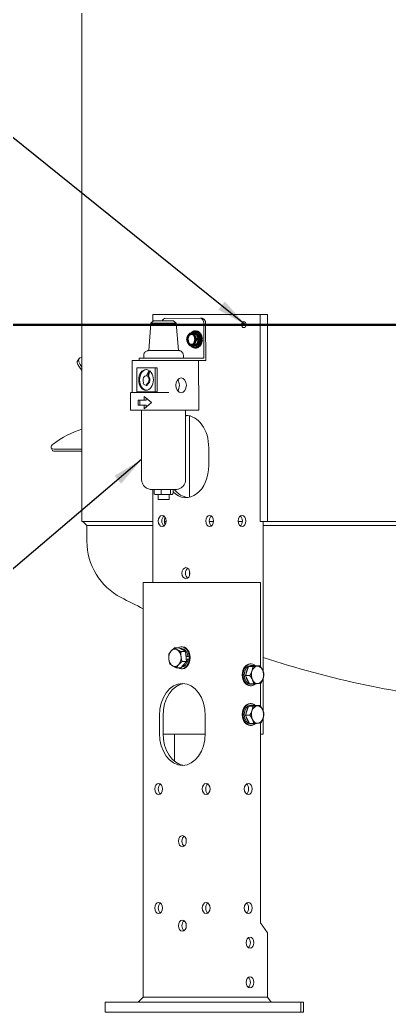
# Model space of a CAD drawing. Header units: inches. Extents: x 20 to 536, y 8 to 344.
# Drawn here: x 233 to 251.6, y 44.2 to 94.2 of the extents above; entities that cross this region are included whole.
import ezdxf

# ---------------------------------------------------------------- set-up
doc = ezdxf.new("R2010")
doc.units = ezdxf.units.IN
doc.header["$LTSCALE"] = 16
doc.header["$MEASUREMENT"] = 0
doc.linetypes.add('DOUBLE_DASH_CHAIN', pattern=[1.2403, 0.6614, -0.0827, 0.1654, -0.0827, 0.1654, -0.0827])
for name, color, linetype, lineweight in [('Section Line', 7, 'DOUBLE_DASH_CHAIN', 50), ('Symbol (ANSI)', 7, 'Continuous', 25), ('Visible (ANSI)', 7, 'Continuous', 50)]:
    doc.layers.add(name, color=color, linetype=linetype, lineweight=lineweight)
doc.styles.add('MEMCOR Medium', font='arial.ttf')
doc.styles.add('Standard D-E', font='arial.ttf')
doc.dimstyles.new('Default (ANSI)$7', dxfattribs={"dimscale": 16, "dimtxt": 0.15, "dimasz": 0.098425, "dimexe": 0.125, "dimexo": 0.0625, "dimgap": 0.031496, "dimtad": 0, "dimtih": 1, "dimtoh": 1, "dimdec": 4, "dimrnd": 1e-08, "dimzin": 3, "dimdsep": 46, "dimlunit": 5, "dimtxsty": 'MEMCOR Medium', "dimcen": 0.09, "dimdle": 0.393701, "dimclrd": 256, "dimclre": 256, "dimclrt": 256, "dimadec": 0, "dimazin": 1, "dimtfac": 0.8, "dimtofl": 0, "dimtmove": 0, "dimatfit": 3, "dimfxl": 1, "dimfrac": 1, "dimtolj": 1, "dimtzin": 4, "dimlwd": -1, "dimlwe": -1, "dimarcsym": 0})
doc.dimstyles.new('in [mm] D-E NeptuneBenson$7', dxfattribs={"dimscale": 16, "dimtxt": 0.15, "dimasz": 0.098425, "dimexe": 0.125, "dimexo": 0.063, "dimgap": 0.031496, "dimtad": 0, "dimtih": 1, "dimtoh": 1, "dimdec": 4, "dimrnd": 1e-08, "dimzin": 3, "dimdsep": 46, "dimlunit": 5, "dimtxsty": 'Standard D-E', "dimcen": 0.09, "dimdle": 0.393701, "dimclrd": 256, "dimclre": 256, "dimclrt": 256, "dimadec": 1, "dimazin": 1, "dimtfac": 1, "dimtofl": 0, "dimtmove": 0, "dimatfit": 3, "dimfxl": 1, "dimfrac": 1, "dimtolj": 1, "dimtzin": 4, "dimlwd": -1, "dimlwe": -1, "dimarcsym": 0})

# ---------------------------------------------------------------- blocks, each defined once
blk = doc.blocks.new('2dTransSection0')
at = {"layer": 'Section Line', "linetype": 'DOUBLE_DASH_CHAIN', "ltscale": 0.544024}
blk.add_line((14.4706, 4.9287), (18.2002, 4.9287), dxfattribs=at)
at = {"layer": 'Section Line', "linetype": 'Continuous'}
blk.add_line((14.4706, 4.9287), (14.8264, 4.9287), dxfattribs=at)

msp = doc.modelspace()

# ---------------------------------------------------------------- linework, layer by layer
at = {"layer": 'Visible (ANSI)', "linetype": 'Continuous', "lineweight": 18}
for p, q in [((236.11843, 68.95079), (236.11843, 95.45079)), ((239.73002, 79.06071), (239.59469, 78.93608)), ((239.69774, 79.37279), (239.89983, 79.37279)), ((239.69774, 79.37279), (239.69774, 79.03098)), ((239.89983, 79.37279), (242.81311, 79.37279)), ((242.08612, 79.18665), (240.31835, 79.18518)), ((240.73002, 79.06113), (240.86545, 78.93661)), ((242.17461, 79.18665), (242.08622, 79.18665)), ((242.81311, 79.37279), (243.78892, 79.37279)), ((243.78892, 79.37279), (245.09939, 79.37279)), ((245.47265, 79.37279), (245.09939, 79.37279)), ((245.09939, 68.95079), (245.09939, 79.37279)), ((245.47265, 68.95079), (245.47265, 79.37279)), ((239.59469, 78.93608), (239.48064, 77.56062)), ((240.86545, 78.93661), (240.98064, 77.56124)), ((242.263, 78.9368), (242.26373, 77.1868)), ((242.35217, 77.0618), (242.35139, 78.9368)), ((235.96964, 77.15454), (235.90464, 77.06262)), ((238.6557, 75.44015), (238.65502, 77.06023)), ((238.72825, 77.06033), (239.43535, 77.06092)), ((238.99596, 77.18529), (238.99601, 77.06055)), ((239.2308, 77.18573), (239.23074, 77.3105)), ((239.43535, 77.06092), (240.14246, 77.06151)), ((240.79359, 77.06165), (240.49601, 77.06165)), ((240.79359, 77.06165), (241.99861, 77.06165)), ((241.2308, 77.18677), (241.23074, 77.31133)), ((242.26373, 77.1868), (241.55662, 77.1868)), ((241.55667, 77.0618), (242.35217, 77.0618)), ((242.35217, 77.0618), (241.99861, 77.06151)), ((241.99861, 77.06165), (241.99965, 74.56165)), ((235.95933, 76.77394), (236.11843, 76.54894)), ((236.11843, 76.73279), (236.02433, 76.86587)), ((239.81137, 76.68511), (238.88287, 76.68434)), ((238.88287, 76.68434), (238.88337, 75.48254)), ((239.81137, 76.68511), (239.89976, 76.68511)), ((239.81187, 75.48331), (239.81137, 76.68511)), ((239.90026, 75.48331), (239.89976, 76.68511)), ((239.3781, 76.29655), (239.34737, 76.29655)), ((239.37634, 76.29257), (239.47035, 76.50441)), ((239.47035, 76.50441), (239.43111, 76.26053)), ((239.47531, 76.26053), (239.43111, 76.26053)), ((239.51455, 76.50441), (239.47035, 76.50441)), ((239.51455, 76.50441), (239.47531, 76.26053)), ((239.1977, 75.89006), (239.22705, 75.95618)), ((239.35656, 75.79716), (239.1977, 75.89006)), ((239.36881, 75.87327), (239.35656, 75.79716)), ((239.40075, 75.79716), (239.35656, 75.79716)), ((239.413, 75.87327), (239.36881, 75.87327)), ((239.413, 75.87327), (239.40075, 75.79716)), ((238.56731, 75.44003), (238.56767, 74.56023)), ((240.05475, 75.44131), (238.64053, 75.44014)), ((238.88337, 75.48254), (239.81187, 75.48331)), ((238.88337, 75.48254), (238.97176, 75.48254)), ((238.94294, 75.05517), (239.25878, 75.05543)), ((238.94304, 74.816), (238.94294, 75.05517)), ((238.94294, 75.05517), (239.03132, 75.05517)), ((238.97176, 75.48254), (239.90026, 75.48331)), ((239.34717, 75.05543), (239.03132, 75.05517)), ((239.03132, 75.05517), (239.03142, 74.81607)), ((239.25878, 75.05543), (239.25871, 75.24324)), ((239.25871, 75.24324), (239.61775, 74.93614)), ((239.25878, 75.05543), (239.34717, 75.05543)), ((239.34713, 75.16761), (239.34717, 75.05543)), ((239.81187, 75.48331), (239.90026, 75.48331)), ((240.49669, 75.44146), (240.4083, 75.44146)), ((238.6409, 74.56033), (240.05511, 74.56151)), ((239.12411, 74.56018), (238.6409, 74.56018)), ((239.25888, 74.81626), (238.94304, 74.816)), ((239.12411, 74.56046), (239.12557, 71.06046)), ((239.25896, 74.62845), (239.25888, 74.81626)), ((239.25888, 74.81626), (239.34727, 74.81626)), ((239.61775, 74.93614), (239.25896, 74.62845)), ((239.34727, 74.81626), (239.34732, 74.70422)), ((240.40866, 74.56165), (241.99965, 74.56165)), ((241.33966, 74.56138), (241.34112, 71.06138)), ((241.99965, 74.56165), (241.33967, 74.5611)), ((241.54461, 74.27093), (241.54461, 70.17465)), ((234.6122, 72.55241), (234.56309, 72.66232)), ((236.11843, 72.60001), (234.72035, 72.60001)), ((242.50906, 72.66279), (242.50906, 71.78279)), ((234.76945, 72.49011), (236.11843, 72.49011)), ((239.69774, 70.56058), (239.69774, 65.86879)), ((239.75839, 70.56077), (240.10623, 70.56106)), ((239.75839, 70.56077), (239.75847, 70.37327)), ((240.10623, 70.56106), (240.58139, 70.56121)), ((240.10623, 70.56106), (240.10631, 70.37356)), ((240.58139, 70.56121), (240.58147, 70.37371)), ((240.58139, 70.56121), (240.70871, 70.56106)), ((240.70871, 70.56106), (240.70879, 70.37356)), ((239.93676, 70.31067), (239.82809, 70.3108)), ((239.95241, 70.31068), (239.93682, 70.31067)), ((239.95241, 70.3108), (239.95251, 70.0608)), ((240.51491, 70.31104), (240.51501, 70.06104)), ((240.63915, 70.31104), (240.51491, 70.31094)), ((236.11843, 68.95079), (239.69774, 68.95079)), ((236.36814, 68.75079), (236.16814, 68.95079)), ((236.36814, 68.75079), (236.36814, 67.95079)), ((239.69774, 68.75079), (236.36814, 68.75079)), ((240.27521, 68.95079), (240.35743, 68.95079)), ((242.5323, 68.95079), (242.75028, 68.95079)), ((242.67356, 68.75079), (242.60902, 68.75079)), ((243.98752, 68.95079), (244.2055, 68.95079)), ((244.12878, 68.75079), (244.06424, 68.75079)), ((245.47265, 68.95079), (245.09939, 68.95079)), ((245.25692, 68.95079), (245.25692, 61.37482)), ((275.47936, 68.75079), (245.25692, 68.75079)), ((245.47265, 68.95079), (275.26363, 68.95079)), ((241.54461, 66.42903), (241.54461, 66.25455)), ((239.20863, 65.86879), (239.41072, 65.86879)), ((239.20863, 65.86879), (239.20863, 44.96879)), ((239.41072, 65.86879), (242.94867, 65.86879)), ((242.94867, 65.86879), (243.92448, 65.86879)), ((243.92448, 65.86879), (245.11716, 65.86879)), ((245.11716, 65.86879), (245.11716, 61.63581)), ((240.99666, 62.57898), (240.78122, 62.57898)), ((240.99666, 62.57898), (241.32801, 62.39025)), ((241.13515, 62.55014), (241.04729, 62.55014)), ((241.1797, 62.62997), (241.13515, 62.62997)), ((241.32801, 62.39025), (241.11258, 62.39025)), ((241.32801, 62.39025), (241.37812, 61.89007)), ((241.3766, 62.14659), (241.35242, 62.14659)), ((241.46498, 62.14659), (241.3766, 62.14659)), ((241.09687, 61.5786), (240.88144, 61.5786)), ((241.37812, 61.89007), (241.09687, 61.5786)), ((241.13515, 61.60744), (241.12291, 61.60744)), ((241.1797, 61.52761), (241.13515, 61.52761)), ((241.37812, 61.89007), (241.16268, 61.89007)), ((241.36601, 62.01099), (241.3766, 62.01099)), ((241.46498, 62.01099), (241.3766, 62.01099)), ((244.36388, 61.17937), (244.51781, 61.63525)), ((244.51781, 61.63525), (244.87394, 61.67467)), ((244.51781, 61.63525), (244.73325, 61.63525)), ((244.63162, 61.76997), (244.58708, 61.76997)), ((244.63162, 61.69014), (244.72001, 61.69014)), ((244.87394, 61.67467), (245.08937, 61.67467)), ((244.56609, 60.76292), (244.36388, 61.17937)), ((244.36388, 61.17937), (244.57932, 61.17937)), ((245.25692, 61.0775), (245.25692, 59.37482)), ((244.56609, 60.76292), (244.78152, 60.76292)), ((244.63162, 60.66761), (244.58708, 60.66761)), ((244.63162, 60.74744), (244.72001, 60.74744)), ((245.11716, 60.79922), (245.11716, 59.63581)), ((244.36388, 59.17937), (244.51781, 59.63525)), ((244.51781, 59.63525), (244.87394, 59.67467)), ((244.51781, 59.63525), (244.73325, 59.63525)), ((244.63162, 59.76997), (244.58708, 59.76997)), ((244.63162, 59.69014), (244.72001, 59.69014)), ((244.87394, 59.67467), (245.08937, 59.67467)), ((240.02711, 58.27879), (240.02711, 59.15879)), ((240.20389, 59.15879), (240.20389, 58.27879)), ((242.33228, 59.15879), (242.33228, 58.27879)), ((244.56609, 58.76292), (244.36388, 59.17937)), ((244.36388, 59.17937), (244.57932, 59.17937)), ((245.25692, 59.0775), (245.25692, 58.22279)), ((244.56609, 58.76292), (244.78152, 58.76292)), ((244.63162, 58.66761), (244.58708, 58.66761)), ((244.63162, 58.74744), (244.72001, 58.74744)), ((245.11716, 58.79922), (245.11716, 48.71879)), ((242.3316, 58.22279), (240.20457, 58.22279)), ((240.78018, 56.86717), (240.78018, 58.22279)), ((245.25692, 58.22279), (245.11716, 58.22279)), ((245.11716, 48.71879), (245.47071, 48.21879)), ((245.47071, 48.21879), (245.47071, 44.96879)), ((237.27935, 44.71879), (237.57225, 44.71879)), ((237.27935, 44.71879), (237.27935, 44.21879)), ((243.31395, 44.71879), (237.57225, 44.71879)), ((239.20863, 44.96879), (238.95863, 44.71879)), ((239.20863, 44.96879), (239.41072, 44.96879)), ((239.41072, 44.96879), (242.94867, 44.96879)), ((242.94867, 44.96879), (243.92448, 44.96879)), ((243.31395, 44.71879), (244.72817, 44.71879)), ((243.92448, 44.96879), (245.47071, 44.96879)), ((246.84949, 44.71879), (244.72817, 44.71879)), ((245.64749, 44.71879), (245.47071, 44.96879)), ((246.84949, 44.71879), (247.14238, 44.71879)), ((247.14238, 44.71879), (247.28621, 44.71879)), ((247.14238, 44.71879), (247.14238, 44.21879)), ((247.28621, 44.71879), (247.28621, 44.21879)), ((237.57225, 44.21879), (237.27935, 44.21879)), ((243.31395, 44.21879), (237.57225, 44.21879)), ((244.72817, 44.21879), (243.31395, 44.21879)), ((246.84949, 44.21879), (244.72817, 44.21879)), ((247.14238, 44.21879), (246.84949, 44.21879)), ((247.28621, 44.21879), (247.14238, 44.21879))]:
    msp.add_line(p, q, dxfattribs=at)
at = {"layer": 'Visible (ANSI)'}
for p, q in [((241.80902, 78.52997), (241.86559, 78.52997)), ((241.89889, 78.41058), (241.76249, 78.41058)), ((242.02063, 78.13556), (241.88423, 78.13556)), ((241.89889, 78.41058), (241.95976, 78.27307)), ((241.95976, 78.27307), (242.02063, 78.13556)), ((242.02063, 78.13556), (241.96686, 77.99225)), ((241.68379, 77.83735), (241.54739, 77.83735)), ((241.79844, 77.84315), (241.68379, 77.83735)), ((241.91308, 77.84894), (241.77668, 77.84894)), ((241.79489, 77.84297), (241.80902, 77.84297)), ((241.91308, 77.84894), (241.79844, 77.84315)), ((241.80902, 77.71797), (241.86559, 77.71797)), ((241.96686, 77.99225), (241.91308, 77.84894))]:
    msp.add_line(p, q, dxfattribs=at)
at = {"layer": 'Visible (ANSI)', "linetype": 'Continuous', "lineweight": 18}
for centre, radius, start, end in [((239.55814, 67.94633), 3.19, 179.919853, 242.534488), ((260.36814, 107.98079), 48.31, 242.534488, 244.024009), ((260.36814, 107.98079), 48.31, 251.772129, 264.35874)]:
    msp.add_arc(centre, radius, start, end, dxfattribs=at)
for centre, major_axis, ratio, start_param, end_param in [((240.23002, 79.06092), (0.5, 0.00021), 0.00041595, 0.00045205, 3.14114061), ((240.31846, 78.93518), (0, 0.25), 0.70710678, 0.00058824, 1.04296717), ((242.08622, 78.93665), (0, 0.25), 0.70710678, 4.71297722, 6.28377354), ((242.17461, 78.93665), (0, 0.25), 0.70710678, 4.71297722, 6.28318531), ((240.23007, 78.93635), (-0.63538, -0.00026), 0.00041595, 3.14162732, 6.28315065), ((244.09797, 78.87279), (0, 0.155), 0.70710678, 4.07971898, 5.34505898), ((236.31289, 76.77394), (-0.40825, 0.28868), 0.5, 0, 0.95531662), ((236.37789, 76.86587), (-0.40825, 0.28868), 0.5, 5.69470142, 7.23850193), ((238.90502, 77.06033), (-0.25, -0.0001), 0.00041595, 5.49778706, 6.28318531), ((240.49596, 77.18592), (-1.5, -0.00062), 0.00041595, 3.92699013, 6.28318441), ((240.31924, 77.06151), (-0.25, -0.0001), 0.00041595, 3.92699013, 5.49778646), ((240.49601, 77.06092), (1.5, 0.00062), 0.00041595, 0.78539808, 1.37108362), ((239.39157, 76.08382), (0, 0.52038), 0.70710678, 0.06008809, 3.08150456), ((239.34737, 76.08382), (0, 0.21272), 0.70710678, 6.08941196, 8.49757161), ((239.34737, 76.08382), (0, -0.21272), 0.70710678, 0.14298465, 2.55114431), ((239.39157, 76.08382), (0, -0.21272), 0.70710678, 0.14298465, 2.55114431), ((240.7617, 75.81136), (-0.00031, 0.375), 0.70710666, 3.87132062, 5.55345734), ((238.81731, 75.44014), (-0.25, -0.0001), 0.00041595, 5.49778706, 6.28318531), ((240.23152, 75.44131), (-0.25, -0.0001), 0.00041595, 3.92699013, 5.49778646), ((238.81767, 74.56033), (-0.25, -0.0001), 0.00041595, 5.49778706, 7.06858338), ((240.23189, 74.56092), (-1.10778, -0.00046), 0.00041595, 3.14159264, 6.28318529), ((240.23189, 74.56151), (0.25, 0.0001), 0.00041595, 0.78539867, 2.356195), ((241.35647, 72.66279), (0, 1.63), 0.70710678, 4.71238898, 6.29767249), ((241.53325, 72.66279), (0, 1.63), 0.70710678, 0.07676248, 0.16865098), ((237.1506, 66.36962), (0, 7.37), 0.70710678, 0.19937902, 0.49564116), ((241.35647, 71.78279), (0, -1.63), 0.70710678, 5.68642887, 7.85398163), ((241.53325, 71.78279), (0, -1.63), 0.70710678, 5.55977333, 6.20642283), ((239.82818, 70.37329), (0.06971, -0.00001), 0.89657536, 3.14210208, 4.71289841), ((240.23366, 70.31092), (-0.28125, -0.00012), 0.00041595, 3.14159259, 6.28318525), ((240.12499, 70.37354), (0.00004, -0.0625), 0.29885835, 4.71187955, 6.28267588), ((240.53044, 70.37367), (-0.00003, -0.0625), 0.81649644, 0.00101885, 1.57181518), ((240.63908, 70.37354), (-0.06971, 0.00001), 0.89657536, 1.57130575, 3.14210208), ((240.33683, 68.97279), (0, -0.28), 0.70710678, 3.60436277, 5.82041519), ((240.47259, 68.97279), (0, 0.28), 0.70710678, 0.90964484, 2.23194781), ((242.72968, 68.97279), (0, -0.28), 0.70710678, 3.60436277, 5.82041519), ((244.00812, 68.97279), (0, 0.28), 0.70710678, 3.60436277, 5.82041519), ((241.53325, 66.34179), (0, -0.28), 0.70710678, 3.60436277, 5.82041519), ((240.8037, 62.07879), (0, 0.4375), 0.70710678, 5.90031687, 6.94751442), ((241.13515, 62.07879), (0, 0.55118), 0.70710678, 2.70804813, 6.71672983), ((241.04677, 62.07879), (0, 0.47135), 0.70710678, 5.51902012, 6.28161362), ((241.13515, 62.07879), (0, 0.47135), 0.70710678, 4.8567332, 6.28318531), ((241.1797, 62.07879), (0, 0.55118), 0.70710678, 3.14159265, 6.28318531), ((240.8037, 62.07879), (0, -0.4375), 0.70710678, 3.80592177, 4.85311932), ((240.8037, 62.07879), (0, -0.4375), 0.70710678, 4.85311932, 5.90031687), ((240.8037, 62.07879), (0, 0.4375), 0.70710678, 4.85311932, 5.90031687), ((240.8037, 62.07879), (0, 0.4375), 0.70710678, 3.80592177, 4.85311932), ((241.04677, 62.07879), (0, -0.47135), 0.70710678, 1.71514054, 2.09282341), ((240.8037, 62.07879), (0, -0.4375), 0.70710678, 5.90031687, 6.94751442), ((241.13515, 62.07879), (0, -0.47135), 0.70710678, 0, 1.42645211), ((241.04677, 62.07879), (0, -0.47135), 0.70710678, 0.28303237, 1.04562586), ((241.04677, 62.07879), (0, -0.47135), 0.70710678, 1.33022992, 1.42645211), ((244.58708, 61.21879), (0, 0.55118), 0.70710678, 0, 3.14159265), ((244.63162, 61.21879), (0, 0.55118), 0.70710678, 5.67888142, 10.04307128), ((244.63162, 61.21879), (0, 0.47135), 0.70710678, 0, 3.14159265), ((244.72001, 61.21879), (0, 0.47135), 0.70710678, 0.74400794, 1.50660144), ((244.72001, 61.21879), (0, 0.47135), 0.70710678, 5.9799957, 6.7425892), ((244.96308, 61.21879), (0, 0.4375), 0.70710678, 0.07810714, 1.12530469), ((244.96308, 61.21879), (0, 0.4375), 0.70710678, 5.3140949, 6.36129245), ((244.72001, 61.21879), (0, 0.47135), 0.70710678, 1.79120549, 2.55379899), ((244.96308, 61.21879), (0, -0.4375), 0.70710678, 4.26689734, 5.3140949), ((244.96308, 61.21879), (0, -0.4375), 0.70710678, 0.07810714, 1.12530469), ((244.96308, 61.21879), (0, 0.4375), 0.70710678, 4.26689734, 5.3140949), ((241.1797, 59.15879), (0, 1.63), 0.70710678, 4.71238898, 7.85398163), ((241.35647, 59.15879), (0, 1.63), 0.70710678, 0.07676248, 1.57079633), ((244.72001, 61.21879), (0, -0.47135), 0.70710678, 6.0262253, 6.56098684), ((244.96308, 61.21879), (0, -0.4375), 0.70710678, 5.3140949, 6.36129245), ((244.58708, 59.21879), (0, 0.55118), 0.70710678, 0, 3.14159265), ((244.63162, 59.21879), (0, 0.55118), 0.70710678, 5.67888142, 10.04307128), ((244.63162, 59.21879), (0, 0.47135), 0.70710678, 0, 3.14159265), ((244.72001, 59.21879), (0, 0.47135), 0.70710678, 0.74400794, 1.50660144), ((244.72001, 59.21879), (0, 0.47135), 0.70710678, 5.9799957, 6.7425892), ((244.96308, 59.21879), (0, 0.4375), 0.70710678, 0.07810714, 1.12530469), ((244.96308, 59.21879), (0, 0.4375), 0.70710678, 5.3140949, 6.36129245), ((244.72001, 59.21879), (0, 0.47135), 0.70710678, 1.79120549, 2.55379899), ((244.96308, 59.21879), (0, -0.4375), 0.70710678, 4.26689734, 5.3140949), ((244.96308, 59.21879), (0, -0.4375), 0.70710678, 0.07810714, 1.12530469), ((244.96308, 59.21879), (0, 0.4375), 0.70710678, 4.26689734, 5.3140949), ((244.72001, 59.21879), (0, -0.47135), 0.70710678, 6.0262253, 6.56098684), ((244.96308, 59.21879), (0, -0.4375), 0.70710678, 5.3140949, 6.36129245), ((241.1797, 58.27879), (0, -1.63), 0.70710678, 4.71238898, 7.85398163), ((241.35647, 58.27879), (0, -1.63), 0.70710678, 4.71238898, 6.20642283), ((240.16026, 55.46879), (0, -0.28), 0.70710678, 3.60436277, 5.82041519), ((242.55269, 55.46879), (0, -0.28), 0.70710678, 3.60436277, 5.82041519), ((244.32046, 55.46879), (0, 0.28), 0.70710678, 3.60436277, 5.82041519), ((241.35647, 52.83779), (0, -0.28), 0.70710678, 3.60436277, 5.82041519), ((240.16026, 49.46879), (0, -0.28), 0.70710678, 3.60436277, 5.82041519), ((242.55269, 49.46879), (0, -0.28), 0.70710678, 3.60436277, 5.82041519), ((244.32046, 49.46879), (0, 0.28), 0.70710678, 3.60436277, 5.82041519), ((241.35647, 48.57479), (0, -0.28), 0.70710678, 3.60436277, 5.82041519), ((244.41005, 47.71879), (0, 0.28), 0.70710678, 3.60436277, 5.82041519), ((244.41005, 45.71879), (0, 0.28), 0.70710678, 3.60436277, 5.82041519)]:
    msp.add_ellipse(centre, major_axis=major_axis, ratio=ratio, start_param=start_param, end_param=end_param, dxfattribs=at)
for centre, major_axis, ratio in [((244.27475, 78.87279), (0, -0.155), 0.70710678), ((239.34737, 76.08382), (0, 0.52038), 0.70710678), ((241.11525, 75.81165), (-0.00031, 0.375), 0.70710666), ((240.23376, 70.06092), (-0.28125, -0.00012), 0.00041595), ((240.16005, 68.97279), (0, -0.28), 0.70710678), ((242.5529, 68.97279), (0, -0.28), 0.70710678), ((244.1849, 68.97279), (0, 0.28), 0.70710678), ((241.35647, 66.34179), (0, -0.28), 0.70710678), ((239.98348, 55.46879), (0, -0.28), 0.70710678), ((242.37591, 55.46879), (0, -0.28), 0.70710678), ((244.49723, 55.46879), (0, 0.28), 0.70710678), ((241.1797, 52.83779), (0, -0.28), 0.70710678), ((239.98348, 49.46879), (0, -0.28), 0.70710678), ((242.37591, 49.46879), (0, -0.28), 0.70710678), ((244.49723, 49.46879), (0, 0.28), 0.70710678), ((241.1797, 48.57479), (0, -0.28), 0.70710678), ((244.58683, 47.71879), (0, -0.28), 0.70710678), ((244.58683, 45.71879), (0, -0.28), 0.70710678)]:
    msp.add_ellipse(centre, major_axis=major_axis, ratio=ratio, dxfattribs=at)
at = {"layer": 'Visible (ANSI)'}
for centre, major_axis, start_param, end_param in [((241.80902, 78.12397), (0, -0.406), 5.49614997, 10.23706746), ((241.86559, 78.12397), (0, -0.406), 0, 3.14159265), ((241.63719, 78.12397), (0, -0.281), 4.22451276, 5.27171031), ((241.63719, 78.12397), (0, 0.281), 0.03572256, 1.08292011), ((241.63719, 78.12397), (0, 0.281), 5.27171031, 6.31890787), ((241.63719, 78.12397), (0, 0.281), 4.22451276, 5.27171031), ((241.80902, 78.12397), (0, -0.281), 1.73924649, 2.52098883), ((241.80902, 78.12397), (0, -0.281), 0.6837903, 1.48204992), ((241.63719, 78.12397), (0, -0.281), 5.27171031, 6.31890787), ((241.63719, 78.12397), (0, -0.281), 0.03572256, 1.08292011), ((241.80902, 78.12397), (0, -0.281), 0, 0.11546806)]:
    msp.add_ellipse(centre, major_axis=major_axis, ratio=0.70710678, start_param=start_param, end_param=end_param, dxfattribs=at)
for points in [[(241.42565, 78.11238), (241.43672, 78.18918), (241.46168, 78.25569)], [(241.46877, 77.97487), (241.44052, 78.03869), (241.42565, 78.11238)], [(241.46168, 78.25569), (241.48663, 78.3222), (241.5332, 78.399)], [(241.5332, 78.399), (241.57689, 78.4021), (241.6301, 78.40479)], [(241.6301, 78.40479), (241.6833, 78.40748), (241.76249, 78.41058)], [(241.76249, 78.41058), (241.77736, 78.33689), (241.80561, 78.27307)], [(241.80561, 78.27307), (241.83386, 78.20925), (241.88423, 78.13556)], [(241.88423, 78.13556), (241.83766, 78.05876), (241.81271, 77.99225)], [(241.54739, 77.83735), (241.49702, 77.91105), (241.46877, 77.97487)], [(241.64429, 77.84315), (241.59108, 77.84046), (241.54739, 77.83735)], [(241.77668, 77.84894), (241.6975, 77.84584), (241.64429, 77.84315)], [(241.81271, 77.99225), (241.78775, 77.92574), (241.77668, 77.84894)]]:
    msp.add_rational_spline(points, [1, 1.0379548493, 1], degree=2, dxfattribs=at)
at = {"layer": 'Visible (ANSI)', "linetype": 'Continuous', "lineweight": 18}
for points, knots in [([(239.23074, 77.3105), (239.23073, 77.33753), (239.23522, 77.3649), (239.25234, 77.41565), (239.26503, 77.43972), (239.29695, 77.48214), (239.31658, 77.50102), (239.36024, 77.53125), (239.38481, 77.54299), (239.42289, 77.55417), (239.43583, 77.55689), (239.45456, 77.5593), (239.46046, 77.55984), (239.46734, 77.56025), (239.46874, 77.56032), (239.47079, 77.56041), (239.47153, 77.56044), (239.47315, 77.56049), (239.47394, 77.56052), (239.47528, 77.56055), (239.47581, 77.56056), (239.47701, 77.56058), (239.47751, 77.56059), (239.479, 77.56061), (239.47962, 77.56061), (239.48229, 77.56063), (239.48442, 77.56064), (239.49658, 77.56068), (239.51296, 77.56071), (239.56766, 77.56079), (239.61221, 77.56084), (239.7191, 77.56094), (239.78214, 77.56098), (239.91967, 77.56107), (239.99587, 77.56112), (240.15174, 77.5612), (240.23336, 77.56123), (240.39177, 77.56129), (240.47054, 77.56131), (240.61544, 77.56135), (240.68337, 77.56136), (240.80006, 77.56136), (240.85026, 77.56135), (240.92695, 77.56133), (240.95428, 77.56131), (240.97263, 77.56127), (240.97553, 77.56127), (240.97952, 77.56125), (240.98067, 77.56125), (240.98314, 77.56122), (240.98378, 77.56122), (240.98637, 77.56117), (240.98717, 77.56115), (240.98882, 77.5611), (240.98948, 77.56108), (240.99128, 77.56101), (240.9925, 77.56096), (240.99523, 77.56081), (240.99678, 77.56072), (241.00111, 77.56041), (241.00394, 77.56017), (241.01343, 77.55917), (241.02012, 77.5582), (241.04419, 77.5537), (241.06139, 77.54853), (241.10199, 77.53144), (241.12488, 77.51718), (241.16477, 77.48251), (241.18222, 77.4616), (241.20931, 77.41592), (241.2193, 77.39059), (241.22879, 77.34718), (241.23074, 77.32921), (241.23074, 77.31133)], [0, 0, 0, 0, 0.20592556, 0.20592556, 0.40813112, 0.40813112, 0.6104701, 0.6104701, 0.81280181, 0.81280181, 0.91286225, 0.91286225, 0.95707239, 0.95707239, 0.96865973, 0.96865973, 0.97595733, 0.97595733, 0.9866807, 0.9866807, 0.99854392, 0.99854392, 1.01923707, 1.01923707, 1.07109086, 1.07109086, 1.22654491, 1.22654491, 1.69615004, 1.69615004, 2.32378897, 2.32378897, 2.93149324, 2.93149324, 3.53887636, 3.53887636, 4.14608639, 4.14608639, 4.75325838, 4.75325838, 5.3604503, 5.3604503, 5.96775093, 5.96775093, 6.57548756, 6.57548756, 6.72724312, 6.72724312, 6.8409905, 6.8409905, 6.8837644, 6.8837644, 6.89724016, 6.89724016, 6.9044668, 6.9044668, 6.91505969, 6.91505969, 6.92736096, 6.92736096, 6.94912319, 6.94912319, 7.00053105, 7.00053105, 7.13580975, 7.13580975, 7.33623468, 7.33623468, 7.53858869, 7.53858869, 7.74092123, 7.74092123, 7.87713136, 7.87713136, 7.87713136, 7.87713136]), ([(234.72035, 72.60001), (234.67596, 72.60001), (234.63609, 72.60674), (234.57958, 72.63377), (234.56296, 72.65404), (234.55392, 72.69999), (234.56092, 72.72874), (234.60046, 72.79019), (234.63301, 72.82285), (234.67209, 72.85274)], [3.83284768, 3.83284768, 3.83284768, 3.83284768, 4.3112545, 4.3112545, 4.78966133, 4.78966133, 5.26851574, 5.26851574, 5.74737015, 5.74737015, 5.74737015, 5.74737015]), ([(234.61226, 72.55244), (234.61991, 72.53558), (234.63488, 72.52091), (234.68519, 72.49684), (234.72506, 72.49011), (234.76945, 72.49011)], [2.98100795, 2.98100795, 2.98100795, 2.98100795, 3.354649092, 3.354649092, 3.833056446, 3.833056446, 3.833056446, 3.833056446]), ([(239.7584, 70.56056), (239.7235, 70.56057), (239.69444, 70.56057), (239.64751, 70.5606), (239.63358, 70.56061), (239.62362, 70.56066), (239.62282, 70.56065), (239.61843, 70.56071), (239.61738, 70.56073), (239.61517, 70.56077), (239.6142, 70.56079), (239.61098, 70.56087), (239.60841, 70.56095), (239.60327, 70.56116), (239.60064, 70.56128), (239.59217, 70.56175), (239.58626, 70.56218), (239.5634, 70.56425), (239.54643, 70.56667), (239.48553, 70.57857), (239.44218, 70.59334), (239.35432, 70.63727), (239.30999, 70.6692), (239.23472, 70.74434), (239.20281, 70.78846), (239.15506, 70.88333), (239.13864, 70.93526), (239.12737, 71.01183), (239.12558, 71.03617), (239.12557, 71.06046)], [5.73679547, 5.73679547, 5.73679547, 5.73679547, 6.16134572, 6.16134572, 6.65527154, 6.65527154, 6.72890475, 6.72890475, 6.74575966, 6.74575966, 6.75599342, 6.75599342, 6.77671921, 6.77671921, 6.7971086, 6.7971086, 6.84221234, 6.84221234, 6.97237571, 6.97237571, 7.31508669, 7.31508669, 7.72090703, 7.72090703, 8.12552807, 8.12552807, 8.53019802, 8.53019802, 8.71524442, 8.71524442, 8.71524442, 8.71524442]), ([(241.34112, 71.06138), (241.34114, 71.00733), (241.33217, 70.95258), (241.29793, 70.85108), (241.27255, 70.80294), (241.20871, 70.71809), (241.16944, 70.68035), (241.08212, 70.61988), (241.03298, 70.5964), (240.9568, 70.57403), (240.93091, 70.5686), (240.89201, 70.5636), (240.87896, 70.56244), (240.86418, 70.5617), (240.86208, 70.56161), (240.85779, 70.56144), (240.85557, 70.56137), (240.85265, 70.5613), (240.8517, 70.56128), (240.84924, 70.56123), (240.84809, 70.56122), (240.84635, 70.56119), (240.84572, 70.56119), (240.84378, 70.56117), (240.84291, 70.56116), (240.83925, 70.56114), (240.83642, 70.56113), (240.82054, 70.56109), (240.79942, 70.56106), (240.75237, 70.561), (240.73182, 70.56098), (240.70867, 70.56096)], [0, 0, 0, 0, 0.41185032, 0.41185032, 0.81626084, 0.81626084, 1.22093842, 1.22093842, 1.62560576, 1.62560576, 1.82593871, 1.82593871, 1.92456197, 1.92456197, 1.94097132, 1.94097132, 1.95932202, 1.95932202, 1.96955697, 1.96955697, 1.99023167, 1.99023167, 2.01060431, 2.01060431, 2.06310902, 2.06310902, 2.22046762, 2.22046762, 2.69768576, 2.69768576, 2.9782429, 2.9782429, 2.9782429, 2.9782429])]:
    msp.add_open_spline(points, degree=3, knots=knots, dxfattribs=at)
for points, weights in [([(240.61297, 62.42325), (240.67823, 62.49552), (240.78122, 62.57898)], [1, 1.04314139574, 1.01001874936]), ([(240.78122, 62.57898), (240.84238, 62.52841), (240.91927, 62.48462)], [1.01001874936, 1.04314139574, 1]), ([(240.4974, 62.01743), (240.48577, 62.13349), (240.49998, 62.26752)], [1, 1.04314139574, 1.01001874936]), ([(240.55008, 61.76733), (240.50902, 61.90136), (240.4974, 62.01743)], [1.01001874936, 1.04314139574, 1]), ([(240.49998, 62.26752), (240.54771, 62.35097), (240.61297, 62.42325)], [1.01001874936, 1.04314139574, 1]), ([(240.91927, 62.48462), (240.99616, 62.44082), (241.11258, 62.39025)], [1, 1.04314139574, 1.01001874936]), ([(241.11258, 62.39025), (241.09837, 62.25623), (241.11, 62.14016)], [1.01001874936, 1.04314139574, 1]), ([(241.11, 62.14016), (241.12163, 62.02409), (241.16268, 61.89007)], [1, 1.04314139574, 1.01001874936]), ([(240.68813, 61.67297), (240.61124, 61.71676), (240.55008, 61.76733)], [1, 1.04314139574, 1.01001874936]), ([(240.88144, 61.5786), (240.76502, 61.62917), (240.68813, 61.67297)], [1.01001874936, 1.04314139574, 1]), ([(240.99443, 61.73433), (240.92916, 61.66206), (240.88144, 61.5786)], [1, 1.04314139574, 1.01001874936]), ([(241.16268, 61.89007), (241.05969, 61.80661), (240.99443, 61.73433)], [1.01001874936, 1.04314139574, 1]), ([(244.68391, 61.40731), (244.71963, 61.5131), (244.73325, 61.63525)], [1, 1.04314139574, 1.01001874936]), ([(244.73325, 61.63525), (244.8563, 61.64581), (244.93894, 61.65496)], [1.01001874936, 1.04314139574, 1]), ([(244.93894, 61.65496), (245.02158, 61.66411), (245.08937, 61.67467)], [1, 1.04314139574, 1.01001874936]), ([(245.08937, 61.67467), (245.17118, 61.56308), (245.21811, 61.46644)], [1.01001874936, 1.04314139574, 1]), ([(244.57932, 61.17937), (244.6482, 61.30153), (244.68391, 61.40731)], [1.01001874936, 1.04314139574, 1]), ([(244.70805, 60.97115), (244.66113, 61.06778), (244.57932, 61.17937)], [1, 1.04314139574, 1.01001874936]), ([(245.24224, 61.03027), (245.20653, 60.92449), (245.13765, 60.80234)], [1, 1.04314139574, 1.01001874936]), ([(245.21811, 61.46644), (245.26503, 61.3698), (245.29158, 61.25821)], [1, 1.04314139574, 1.01001874936]), ([(245.29158, 61.25821), (245.27796, 61.13606), (245.24224, 61.03027)], [1.01001874936, 1.04314139574, 1]), ([(244.78152, 60.76292), (244.75497, 60.87451), (244.70805, 60.97115)], [1.01001874936, 1.04314139574, 1]), ([(244.98722, 60.78263), (244.90458, 60.77348), (244.78152, 60.76292)], [1, 1.04314139574, 1.01001874936]), ([(245.13765, 60.80234), (245.06986, 60.79177), (244.98722, 60.78263)], [1.01001874936, 1.04314139574, 1]), ([(244.68391, 59.40731), (244.71963, 59.5131), (244.73325, 59.63525)], [1, 1.04314139574, 1.01001874936]), ([(244.73325, 59.63525), (244.8563, 59.64581), (244.93894, 59.65496)], [1.01001874936, 1.04314139574, 1]), ([(244.93894, 59.65496), (245.02158, 59.66411), (245.08937, 59.67467)], [1, 1.04314139574, 1.01001874936]), ([(245.08937, 59.67467), (245.17118, 59.56308), (245.21811, 59.46644)], [1.01001874936, 1.04314139574, 1]), ([(244.57932, 59.17937), (244.6482, 59.30153), (244.68391, 59.40731)], [1.01001874936, 1.04314139574, 1]), ([(244.70805, 58.97115), (244.66113, 59.06778), (244.57932, 59.17937)], [1, 1.04314139574, 1.01001874936]), ([(245.24224, 59.03027), (245.20653, 58.92449), (245.13765, 58.80234)], [1, 1.04314139574, 1.01001874936]), ([(245.21811, 59.46644), (245.26503, 59.3698), (245.29158, 59.25821)], [1, 1.04314139574, 1.01001874936]), ([(245.29158, 59.25821), (245.27796, 59.13606), (245.24224, 59.03027)], [1.01001874936, 1.04314139574, 1]), ([(244.78152, 58.76292), (244.75497, 58.87451), (244.70805, 58.97115)], [1.01001874936, 1.04314139574, 1]), ([(244.98722, 58.78263), (244.90458, 58.77348), (244.78152, 58.76292)], [1, 1.04314139574, 1.01001874936]), ([(245.13765, 58.80234), (245.06986, 58.79177), (244.98722, 58.78263)], [1.01001874936, 1.04314139574, 1])]:
    msp.add_rational_spline(points, weights, degree=2, dxfattribs=at)

# ---------------------------------------------------------------- block references
at = {"layer": 'Section Line', "xscale": 16, "yscale": 16, "zscale": 16}
msp.add_blockref('2dTransSection0', (0, 0), dxfattribs=at)

# ---------------------------------------------------------------- leaders
at = {"layer": 'Symbol (ANSI)', "annotation_type": 0, "has_hookline": 1, "hookline_direction": 1}
for points, dimstyle, text_width in [([(244.38204, 78.84114), (228.29986, 91.77273), (226.72505, 91.77273)], 'in [mm] D-E NeptuneBenson$7', 22.09604), ([(239.12515, 72.0724), (229.35135, 63.76873), (227.77654, 63.76873)], 'Default (ANSI)$7', 20.5588)]:
    msp.add_leader(points, dimstyle=dimstyle, override={"dimtad": 0}, dxfattribs=dict(at, text_width=text_width))

doc.saveas('drawing.dxf')
